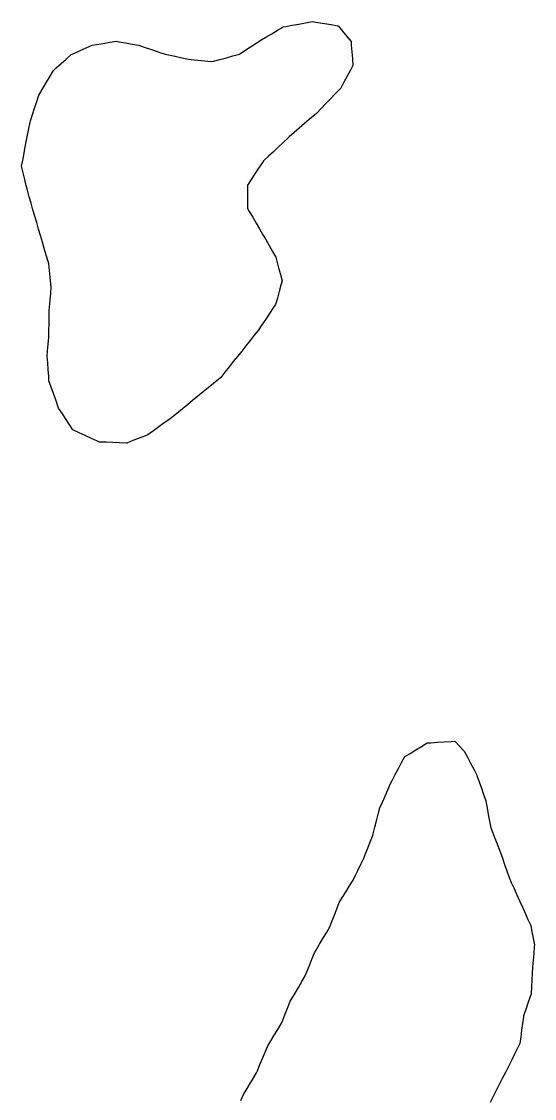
# Model space of a CAD drawing. Header units: millimetres. Extents: x 230 to 3347, y 514 to 5196.
# Drawn here: x 1953.5 to 2029.6, y 1621.7 to 1781.3 of the extents above; entities that cross this region are included whole.
import ezdxf

# ---------------------------------------------------------------- set-up
doc = ezdxf.new("R2010")
doc.units = ezdxf.units.MM
for name, color, linetype in [('ALL_HOLES', 1, 'Continuous'), ('OUTLINE_ISLAND_01_HOLE_01', 1, 'Continuous'), ('OUTLINE_ISLAND_01_HOLE_22', 1, 'Continuous')]:
    doc.layers.add(name, color=color, linetype=linetype)

msp = doc.modelspace()

# ---------------------------------------------------------------- linework, layer by layer
at = {"layer": 'ALL_HOLES'}
msp.add_lwpolyline([(2000.5038, 1780.6332), (2001.1344, 1779.8571), (2001.7651, 1779.081), (2002.3957, 1778.3049), (2002.4377, 1777.7694), (2002.5159, 1776.7725), (2002.5942, 1775.7756), (2002.6724, 1774.7786), (2002.2918, 1774.0669), (2001.8203, 1773.185), (2001.3488, 1772.3032), (2000.8772, 1771.4213), (2000.7328, 1771.2713), (2000.0392, 1770.551), (1999.3456, 1769.8306), (1998.652, 1769.1102), (1997.9584, 1768.3899), (1997.2648, 1767.6695), (1997.0052, 1767.4464), (1996.2468, 1766.7946), (1995.4884, 1766.1428), (1994.73, 1765.491), (1993.9717, 1764.8392), (1993.2133, 1764.1874), (1993.0649, 1764.0477), (1992.3367, 1763.3624), (1991.6085, 1762.677), (1990.8803, 1761.9917), (1990.1521, 1761.3063), (1989.4239, 1760.621), (1989.2566, 1760.3721), (1988.6987, 1759.5421), (1988.1409, 1758.7122), (1987.5831, 1757.8822), (1987.0252, 1757.0523), (1987.0301, 1756.5806), (1987.0405, 1755.5807), (1987.0509, 1754.5807), (1987.0614, 1753.5808), (1987.317, 1753.1446), (1987.8225, 1752.2818), (1988.3281, 1751.419), (1988.8337, 1750.5562), (1989.3393, 1749.6935), (1989.7584, 1748.9607), (1990.2549, 1748.0926), (1990.7513, 1747.2246), (1991.2478, 1746.3565), (1991.4089, 1745.7517), (1991.6661, 1744.7854), (1991.9234, 1743.819), (1992.1807, 1742.8527), (1992.0086, 1742.2367), (1991.7394, 1741.2736), (1991.4703, 1740.3105), (1991.2012, 1739.3474), (1990.8576, 1738.8367), (1990.2992, 1738.0071), (1989.7409, 1737.1775), (1989.1826, 1736.3478), (1988.6243, 1735.5182), (1988.0537, 1734.7999), (1987.4317, 1734.0169), (1986.8097, 1733.2338), (1986.1878, 1732.4508), (1985.5658, 1731.6678), (1984.9438, 1730.8847), (1984.3218, 1730.1017), (1983.6998, 1729.3187), (1983.0778, 1728.5356), (1982.7749, 1728.2878), (1982.0009, 1727.6547), (1981.2269, 1727.0215), (1980.4529, 1726.3883), (1979.6789, 1725.7551), (1978.9048, 1725.122), (1978.1308, 1724.4888), (1977.3568, 1723.8556), (1976.5828, 1723.2225), (1975.8088, 1722.5893), (1975.5226, 1722.3812), (1974.7138, 1721.7931), (1973.905, 1721.2049), (1973.0963, 1720.6168), (1972.2875, 1720.0287), (1971.9381, 1719.895), (1971.0041, 1719.5375), (1970.0702, 1719.1801), (1969.1363, 1718.8226), (1969.081, 1718.8246), (1968.0816, 1718.8596), (1967.0822, 1718.8946), (1966.0829, 1718.9296), (1965.0835, 1718.9645), (1964.8049, 1719.0932), (1963.8971, 1719.5126), (1962.9893, 1719.932), (1962.0815, 1720.3513), (1961.1737, 1720.7707), (1960.7077, 1721.4735), (1960.1551, 1722.3069), (1959.6025, 1723.1403), (1959.0499, 1723.9738), (1958.9408, 1724.2856), (1958.6108, 1725.2296), (1958.2807, 1726.1736), (1957.9507, 1727.1175), (1957.6206, 1728.0615), (1957.5731, 1728.7063), (1957.4995, 1729.7036), (1957.426, 1730.7009), (1957.3525, 1731.6982), (1957.4183, 1732.4706), (1957.5031, 1733.467), (1957.588, 1734.4634), (1957.5882, 1734.4735), (1957.6068, 1735.4733), (1957.6254, 1736.4731), (1957.644, 1737.473), (1957.6626, 1738.4728), (1957.7049, 1738.9666), (1957.7902, 1739.963), (1957.8756, 1740.9593), (1957.961, 1741.9557), (1957.9109, 1742.4021), (1957.7995, 1743.3959), (1957.6881, 1744.3896), (1957.5767, 1745.3834), (1957.4797, 1745.7171), (1957.2006, 1746.6774), (1956.9215, 1747.6377), (1956.6424, 1748.5979), (1956.3633, 1749.5582), (1956.0842, 1750.5185), (1955.8051, 1751.4787), (1955.526, 1752.439), (1955.2469, 1753.3992), (1954.9678, 1754.3595), (1954.6887, 1755.3198), (1954.4096, 1756.28), (1954.2557, 1756.9141), (1954.02, 1757.8859), (1953.7842, 1758.8577), (1953.5484, 1759.8295), (1953.6784, 1760.4963), (1953.8697, 1761.4778), (1954.0611, 1762.4593), (1954.2524, 1763.4408), (1954.4438, 1764.4224), (1954.6351, 1765.4039), (1954.8265, 1766.3854), (1954.8798, 1766.5514), (1955.1857, 1767.5035), (1955.4917, 1768.4555), (1955.7976, 1769.4076), (1956.1035, 1770.3597), (1956.2389, 1770.5878), (1956.7492, 1771.4478), (1957.2595, 1772.3078), (1957.7698, 1773.1678), (1958.2801, 1774.0278), (1958.6882, 1774.3904), (1959.4359, 1775.0545), (1960.1835, 1775.7186), (1960.9311, 1776.3827), (1961.311, 1776.5543), (1962.2223, 1776.966), (1963.1336, 1777.3777), (1964.0449, 1777.7895), (1964.6579, 1777.8856), (1965.6458, 1778.0406), (1966.6337, 1778.1956), (1967.6217, 1778.3505), (1967.9761, 1778.2874), (1968.9606, 1778.1121), (1969.9451, 1777.9368), (1970.9296, 1777.7615), (1971.0573, 1777.7179), (1972.0036, 1777.3947), (1972.95, 1777.0715), (1973.8963, 1776.7484), (1974.8426, 1776.4252), (1975.3395, 1776.3218), (1976.3185, 1776.118), (1977.2976, 1775.9143), (1978.2766, 1775.7106), (1978.7027, 1775.6634), (1979.6966, 1775.5534), (1980.6905, 1775.4433), (1981.6845, 1775.3333), (1981.9912, 1775.4136), (1982.9586, 1775.6667), (1983.926, 1775.9199), (1984.8935, 1776.1731), (1985.8609, 1776.4262), (1986.6686, 1776.962), (1987.5019, 1777.5147), (1988.3353, 1778.0674), (1989.1687, 1778.6202), (1989.7755, 1778.9706), (1990.6414, 1779.4707), (1991.5074, 1779.9708), (1992.3734, 1780.471), (1992.7071, 1780.5337), (1993.6899, 1780.7186), (1994.6727, 1780.9034), (1995.6554, 1781.0882), (1996.6382, 1781.273), (1997.4537, 1781.1381), (1998.4403, 1780.9748), (1999.4268, 1780.8115), (2000.4134, 1780.6482)], close=True, dxfattribs=at)
msp.add_lwpolyline([(1986.079, 1621.3999), (1986.4595, 1622.3247), (1986.8372, 1622.9487), (1987.3551, 1623.8042), (1987.8729, 1624.6596), (1988.3908, 1625.5151), (1988.5105, 1625.805), (1988.8922, 1626.7293), (1989.2738, 1627.6536), (1989.6555, 1628.5779), (1990.0372, 1629.5022), (1990.4871, 1630.2375), (1991.0091, 1631.0905), (1991.531, 1631.9435), (1992.0529, 1632.7965), (1992.2685, 1633.3322), (1992.6418, 1634.26), (1993.0151, 1635.1877), (1993.3883, 1636.1154), (1993.5846, 1636.4487), (1994.0921, 1637.3103), (1994.5996, 1638.172), (1995.107, 1639.0337), (1995.6145, 1639.8953), (1995.8486, 1640.4834), (1996.2184, 1641.4125), (1996.5882, 1642.3416), (1996.9581, 1643.2707), (1997.2111, 1643.6973), (1997.7212, 1644.5573), (1998.2314, 1645.4174), (1998.7416, 1646.2775), (1999.2517, 1647.1376), (1999.5596, 1647.9301), (1999.9217, 1648.8623), (2000.2837, 1649.7944), (2000.6458, 1650.7266), (2001.1318, 1651.5172), (2001.6556, 1652.3691), (2002.1793, 1653.221), (2002.703, 1654.0729), (2003.0124, 1654.7105), (2003.449, 1655.6101), (2003.8856, 1656.5098), (2004.3222, 1657.4094), (2004.5093, 1657.8862), (2004.8747, 1658.817), (2005.24, 1659.7479), (2005.6054, 1660.6788), (2005.6694, 1660.9217), (2005.9243, 1661.8887), (2006.1791, 1662.8557), (2006.434, 1663.8227), (2006.6889, 1664.7896), (2007.0375, 1665.6007), (2007.4325, 1666.5194), (2007.8274, 1667.4381), (2008.2224, 1668.3568), (2008.4834, 1668.8457), (2008.9544, 1669.7279), (2009.4254, 1670.61), (2009.8964, 1671.4921), (2010.3674, 1672.3743), (2011.1377, 1672.8418), (2011.9926, 1673.3606), (2012.8474, 1673.8794), (2013.7023, 1674.3982), (2014.2253, 1674.4297), (2015.2235, 1674.4898), (2016.2217, 1674.5499), (2017.2199, 1674.61), (2017.8047, 1674.6452), (2018.483, 1673.9104), (2019.1612, 1673.1756), (2019.1745, 1673.1505), (2019.6431, 1672.2671), (2020.1116, 1671.3837), (2020.5802, 1670.5003), (2021.0488, 1669.6169), (2021.061, 1669.5817), (2021.3872, 1668.6364), (2021.7135, 1667.6911), (2022.0397, 1666.7458), (2022.366, 1665.8005), (2022.3751, 1665.7509), (2022.556, 1664.7674), (2022.7368, 1663.7839), (2022.9177, 1662.8004), (2023.0985, 1661.8169), (2023.3039, 1661.3051), (2023.6764, 1660.3771), (2024.0489, 1659.449), (2024.4213, 1658.521), (2024.5109, 1658.2608), (2024.8364, 1657.3152), (2025.1619, 1656.3697), (2025.4874, 1655.4241), (2025.8129, 1654.4786), (2026.1549, 1653.7187), (2026.5653, 1652.8068), (2026.9756, 1651.8948), (2027.386, 1650.9829), (2027.7964, 1650.071), (2028.2068, 1649.1591), (2028.6172, 1648.2472), (2029.0275, 1647.3353), (2029.2049, 1646.428), (2029.3967, 1645.4465), (2029.5885, 1644.4651), (2029.5664, 1644.2059), (2029.4816, 1643.2095), (2029.3968, 1642.2131), (2029.3121, 1641.2167), (2029.2273, 1640.2203), (2029.18, 1639.2301), (2029.1324, 1638.2312), (2029.0847, 1637.2323), (2028.9409, 1636.8045), (2028.6223, 1635.8567), (2028.3037, 1634.9088), (2027.9851, 1633.9609), (2027.964, 1633.8105), (2027.8254, 1632.8202), (2027.6868, 1631.8298), (2027.5482, 1630.8395), (2027.4096, 1629.8491), (2027.0612, 1629.1531), (2026.6137, 1628.2588), (2026.1661, 1627.3645), (2025.7186, 1626.4703), (2025.2711, 1625.576), (2024.8235, 1624.6817), (2024.376, 1623.7875), (2023.9285, 1622.8932), (2023.4809, 1621.9989), (2023.0334, 1621.1047)], dxfattribs=at)
at = {"layer": 'OUTLINE_ISLAND_01_HOLE_01'}
msp.add_lwpolyline([(1986.079, 1621.3999), (1986.4595, 1622.3247), (1986.8372, 1622.9487), (1987.3551, 1623.8042), (1987.8729, 1624.6596), (1988.3908, 1625.5151), (1988.5105, 1625.805), (1988.8922, 1626.7293), (1989.2738, 1627.6536), (1989.6555, 1628.5779), (1990.0372, 1629.5022), (1990.4871, 1630.2375), (1991.0091, 1631.0905), (1991.531, 1631.9435), (1992.0529, 1632.7965), (1992.2685, 1633.3322), (1992.6418, 1634.26), (1993.0151, 1635.1877), (1993.3883, 1636.1154), (1993.5846, 1636.4487), (1994.0921, 1637.3103), (1994.5996, 1638.172), (1995.107, 1639.0337), (1995.6145, 1639.8953), (1995.8486, 1640.4834), (1996.2184, 1641.4125), (1996.5882, 1642.3416), (1996.9581, 1643.2707), (1997.2111, 1643.6973), (1997.7212, 1644.5573), (1998.2314, 1645.4174), (1998.7416, 1646.2775), (1999.2517, 1647.1376), (1999.5596, 1647.9301), (1999.9217, 1648.8623), (2000.2837, 1649.7944), (2000.6458, 1650.7266), (2001.1318, 1651.5172), (2001.6556, 1652.3691), (2002.1793, 1653.221), (2002.703, 1654.0729), (2003.0124, 1654.7105), (2003.449, 1655.6101), (2003.8856, 1656.5098), (2004.3222, 1657.4094), (2004.5093, 1657.8862), (2004.8747, 1658.817), (2005.24, 1659.7479), (2005.6054, 1660.6788), (2005.6694, 1660.9217), (2005.9243, 1661.8887), (2006.1791, 1662.8557), (2006.434, 1663.8227), (2006.6889, 1664.7896), (2007.0375, 1665.6007), (2007.4325, 1666.5194), (2007.8274, 1667.4381), (2008.2224, 1668.3568), (2008.4834, 1668.8457), (2008.9544, 1669.7279), (2009.4254, 1670.61), (2009.8964, 1671.4921), (2010.3674, 1672.3743), (2011.1377, 1672.8418), (2011.9926, 1673.3606), (2012.8474, 1673.8794), (2013.7023, 1674.3982), (2014.2253, 1674.4297), (2015.2235, 1674.4898), (2016.2217, 1674.5499), (2017.2199, 1674.61), (2017.8047, 1674.6452), (2018.483, 1673.9104), (2019.1612, 1673.1756), (2019.1745, 1673.1505), (2019.6431, 1672.2671), (2020.1116, 1671.3837), (2020.5802, 1670.5003), (2021.0488, 1669.6169), (2021.061, 1669.5817), (2021.3872, 1668.6364), (2021.7135, 1667.6911), (2022.0397, 1666.7458), (2022.366, 1665.8005), (2022.3751, 1665.7509), (2022.556, 1664.7674), (2022.7368, 1663.7839), (2022.9177, 1662.8004), (2023.0985, 1661.8169), (2023.3039, 1661.3051), (2023.6764, 1660.3771), (2024.0489, 1659.449), (2024.4213, 1658.521), (2024.5109, 1658.2608), (2024.8364, 1657.3152), (2025.1619, 1656.3697), (2025.4874, 1655.4241), (2025.8129, 1654.4786), (2026.1549, 1653.7187), (2026.5653, 1652.8068), (2026.9756, 1651.8948), (2027.386, 1650.9829), (2027.7964, 1650.071), (2028.2068, 1649.1591), (2028.6172, 1648.2472), (2029.0275, 1647.3353), (2029.2049, 1646.428), (2029.3967, 1645.4465), (2029.5885, 1644.4651), (2029.5664, 1644.2059), (2029.4816, 1643.2095), (2029.3968, 1642.2131), (2029.3121, 1641.2167), (2029.2273, 1640.2203), (2029.18, 1639.2301), (2029.1324, 1638.2312), (2029.0847, 1637.2323), (2028.9409, 1636.8045), (2028.6223, 1635.8567), (2028.3037, 1634.9088), (2027.9851, 1633.9609), (2027.964, 1633.8105), (2027.8254, 1632.8202), (2027.6868, 1631.8298), (2027.5482, 1630.8395), (2027.4096, 1629.8491), (2027.0612, 1629.1531), (2026.6137, 1628.2588), (2026.1661, 1627.3645), (2025.7186, 1626.4703), (2025.2711, 1625.576), (2024.8235, 1624.6817), (2024.376, 1623.7875), (2023.9285, 1622.8932), (2023.4809, 1621.9989), (2023.0334, 1621.1047)], dxfattribs=at)
at = {"layer": 'OUTLINE_ISLAND_01_HOLE_22'}
msp.add_lwpolyline([(2000.5038, 1780.6332), (2001.1344, 1779.8571), (2001.7651, 1779.081), (2002.3957, 1778.3049), (2002.4377, 1777.7694), (2002.5159, 1776.7725), (2002.5942, 1775.7756), (2002.6724, 1774.7786), (2002.2918, 1774.0669), (2001.8203, 1773.185), (2001.3488, 1772.3032), (2000.8772, 1771.4213), (2000.7328, 1771.2713), (2000.0392, 1770.551), (1999.3456, 1769.8306), (1998.652, 1769.1102), (1997.9584, 1768.3899), (1997.2648, 1767.6695), (1997.0052, 1767.4464), (1996.2468, 1766.7946), (1995.4884, 1766.1428), (1994.73, 1765.491), (1993.9717, 1764.8392), (1993.2133, 1764.1874), (1993.0649, 1764.0477), (1992.3367, 1763.3624), (1991.6085, 1762.677), (1990.8803, 1761.9917), (1990.1521, 1761.3063), (1989.4239, 1760.621), (1989.2566, 1760.3721), (1988.6987, 1759.5421), (1988.1409, 1758.7122), (1987.5831, 1757.8822), (1987.0252, 1757.0523), (1987.0301, 1756.5806), (1987.0405, 1755.5807), (1987.0509, 1754.5807), (1987.0614, 1753.5808), (1987.317, 1753.1446), (1987.8225, 1752.2818), (1988.3281, 1751.419), (1988.8337, 1750.5562), (1989.3393, 1749.6935), (1989.7584, 1748.9607), (1990.2549, 1748.0926), (1990.7513, 1747.2246), (1991.2478, 1746.3565), (1991.4089, 1745.7517), (1991.6661, 1744.7854), (1991.9234, 1743.819), (1992.1807, 1742.8527), (1992.0086, 1742.2367), (1991.7394, 1741.2736), (1991.4703, 1740.3105), (1991.2012, 1739.3474), (1990.8576, 1738.8367), (1990.2992, 1738.0071), (1989.7409, 1737.1775), (1989.1826, 1736.3478), (1988.6243, 1735.5182), (1988.0537, 1734.7999), (1987.4317, 1734.0169), (1986.8097, 1733.2338), (1986.1878, 1732.4508), (1985.5658, 1731.6678), (1984.9438, 1730.8847), (1984.3218, 1730.1017), (1983.6998, 1729.3187), (1983.0778, 1728.5356), (1982.7749, 1728.2878), (1982.0009, 1727.6547), (1981.2269, 1727.0215), (1980.4529, 1726.3883), (1979.6789, 1725.7551), (1978.9048, 1725.122), (1978.1308, 1724.4888), (1977.3568, 1723.8556), (1976.5828, 1723.2225), (1975.8088, 1722.5893), (1975.5226, 1722.3812), (1974.7138, 1721.7931), (1973.905, 1721.2049), (1973.0963, 1720.6168), (1972.2875, 1720.0287), (1971.9381, 1719.895), (1971.0041, 1719.5375), (1970.0702, 1719.1801), (1969.1363, 1718.8226), (1969.081, 1718.8246), (1968.0816, 1718.8596), (1967.0822, 1718.8946), (1966.0829, 1718.9296), (1965.0835, 1718.9645), (1964.8049, 1719.0932), (1963.8971, 1719.5126), (1962.9893, 1719.932), (1962.0815, 1720.3513), (1961.1737, 1720.7707), (1960.7077, 1721.4735), (1960.1551, 1722.3069), (1959.6025, 1723.1403), (1959.0499, 1723.9738), (1958.9408, 1724.2856), (1958.6108, 1725.2296), (1958.2807, 1726.1736), (1957.9507, 1727.1175), (1957.6206, 1728.0615), (1957.5731, 1728.7063), (1957.4995, 1729.7036), (1957.426, 1730.7009), (1957.3525, 1731.6982), (1957.4183, 1732.4706), (1957.5031, 1733.467), (1957.588, 1734.4634), (1957.5882, 1734.4735), (1957.6068, 1735.4733), (1957.6254, 1736.4731), (1957.644, 1737.473), (1957.6626, 1738.4728), (1957.7049, 1738.9666), (1957.7902, 1739.963), (1957.8756, 1740.9593), (1957.961, 1741.9557), (1957.9109, 1742.4021), (1957.7995, 1743.3959), (1957.6881, 1744.3896), (1957.5767, 1745.3834), (1957.4797, 1745.7171), (1957.2006, 1746.6774), (1956.9215, 1747.6377), (1956.6424, 1748.5979), (1956.3633, 1749.5582), (1956.0842, 1750.5185), (1955.8051, 1751.4787), (1955.526, 1752.439), (1955.2469, 1753.3992), (1954.9678, 1754.3595), (1954.6887, 1755.3198), (1954.4096, 1756.28), (1954.2557, 1756.9141), (1954.02, 1757.8859), (1953.7842, 1758.8577), (1953.5484, 1759.8295), (1953.6784, 1760.4963), (1953.8697, 1761.4778), (1954.0611, 1762.4593), (1954.2524, 1763.4408), (1954.4438, 1764.4224), (1954.6351, 1765.4039), (1954.8265, 1766.3854), (1954.8798, 1766.5514), (1955.1857, 1767.5035), (1955.4917, 1768.4555), (1955.7976, 1769.4076), (1956.1035, 1770.3597), (1956.2389, 1770.5878), (1956.7492, 1771.4478), (1957.2595, 1772.3078), (1957.7698, 1773.1678), (1958.2801, 1774.0278), (1958.6882, 1774.3904), (1959.4359, 1775.0545), (1960.1835, 1775.7186), (1960.9311, 1776.3827), (1961.311, 1776.5543), (1962.2223, 1776.966), (1963.1336, 1777.3777), (1964.0449, 1777.7895), (1964.6579, 1777.8856), (1965.6458, 1778.0406), (1966.6337, 1778.1956), (1967.6217, 1778.3505), (1967.9761, 1778.2874), (1968.9606, 1778.1121), (1969.9451, 1777.9368), (1970.9296, 1777.7615), (1971.0573, 1777.7179), (1972.0036, 1777.3947), (1972.95, 1777.0715), (1973.8963, 1776.7484), (1974.8426, 1776.4252), (1975.3395, 1776.3218), (1976.3185, 1776.118), (1977.2976, 1775.9143), (1978.2766, 1775.7106), (1978.7027, 1775.6634), (1979.6966, 1775.5534), (1980.6905, 1775.4433), (1981.6845, 1775.3333), (1981.9912, 1775.4136), (1982.9586, 1775.6667), (1983.926, 1775.9199), (1984.8935, 1776.1731), (1985.8609, 1776.4262), (1986.6686, 1776.962), (1987.5019, 1777.5147), (1988.3353, 1778.0674), (1989.1687, 1778.6202), (1989.7755, 1778.9706), (1990.6414, 1779.4707), (1991.5074, 1779.9708), (1992.3734, 1780.471), (1992.7071, 1780.5337), (1993.6899, 1780.7186), (1994.6727, 1780.9034), (1995.6554, 1781.0882), (1996.6382, 1781.273), (1997.4537, 1781.1381), (1998.4403, 1780.9748), (1999.4268, 1780.8115), (2000.4134, 1780.6482)], close=True, dxfattribs=at)

doc.saveas('drawing.dxf')
